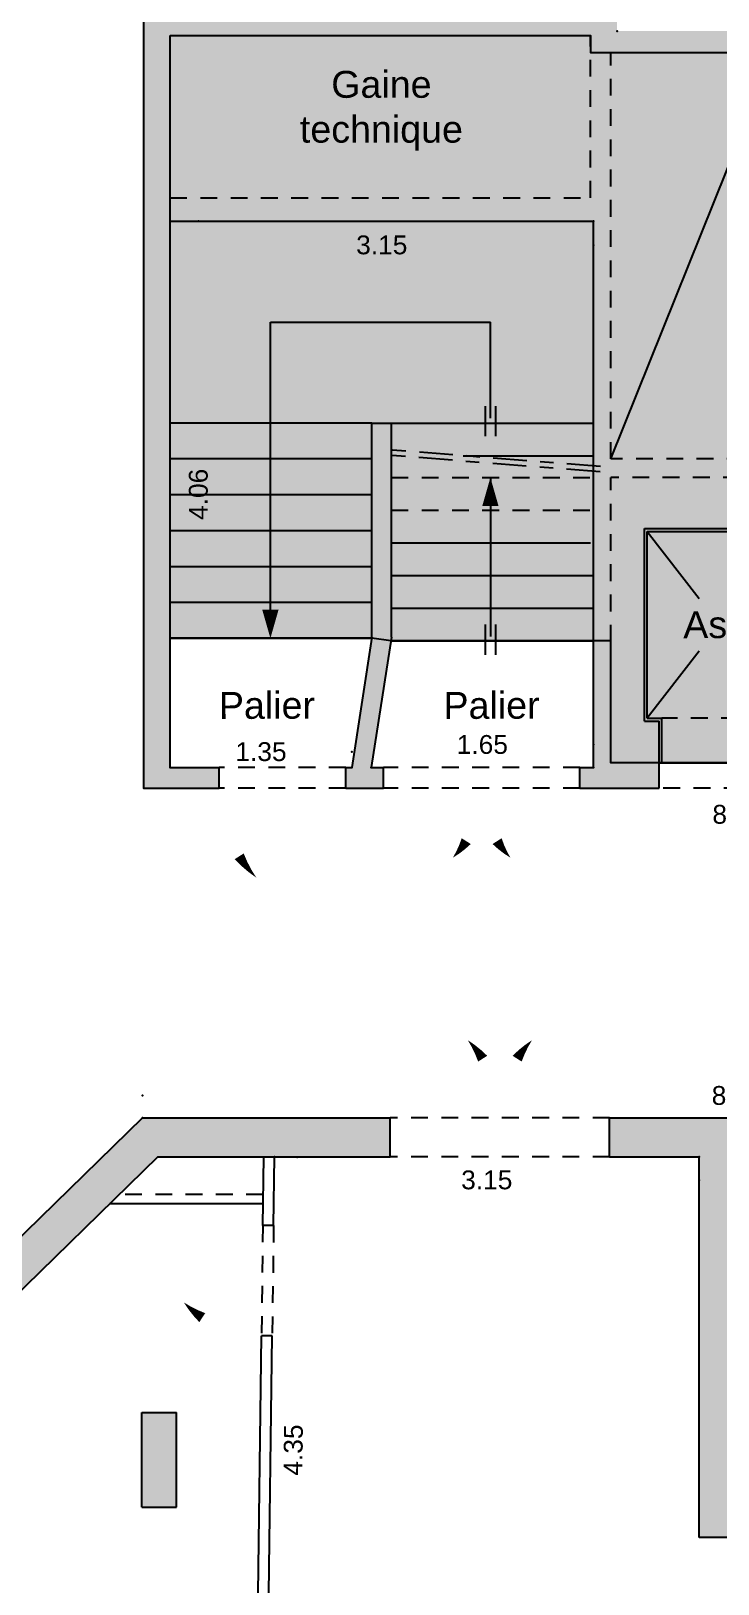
# Model space of a CAD drawing. Header units: metres. Extents: x 46.9 to 94.2, y 5.9 to 84.
# Drawn here: x 60.78 to 65.88, y 17.22 to 28.76 of the extents above; entities that cross this region are included whole.
import ezdxf
from ezdxf.enums import TextEntityAlignment as Align

# ---------------------------------------------------------------- set-up
doc = ezdxf.new("R2010")
doc.units = ezdxf.units.M
doc.header["$PDSIZE"] = 0.02
doc.linetypes.add('AXES', pattern=[2, 1.25, -0.25, 0.25, -0.25])
doc.linetypes.add('CACHE2', pattern=[0.1875, 0.125, -0.0625])
for name, color, linetype in [('GEX_BAT_cloison', 2, 'Continuous'), ('GEX_BAT_escalier_rampe', 6, 'Continuous'), ('GEX_BAT_gaine_tremie', 13, 'Continuous'), ('GEX_BAT_linteau_cloison', 3, 'CACHE2'), ('GEX_BAT_linteau_mur', 6, 'CACHE2'), ('GEX_BAT_mur', 1, 'Continuous'), ('GEX_EQU_ascenseur', 132, 'Continuous'), ('GEX_MEP_txt_cot_plani', 30, 'Continuous'), ('GEX_MEP_txt_designation', 7, 'Continuous')]:
    doc.layers.add(name, color=color, linetype=linetype)
for name, color, linetype, true_color in [('GEX_EDS_sdp_2-tremie', 7, 'Continuous', 0xffff7f), ('GEX_MEP_mur_pochage', 7, 'Continuous', 0x999999), ('GEX_MEP_ouvrant_porte', 9, 'Continuous', 0x808080)]:
    doc.layers.add(name, color=color, linetype=linetype, true_color=true_color)
doc.styles.add('Cota100', font='swissl.ttf', dxfattribs={"height": 0.14})
doc.styles.add('Designation', font='swissl.ttf', dxfattribs={"height": 0.2})
doc.styles.add('Désignation', font='swissl.ttf', dxfattribs={"height": 0.2})
doc.dimstyles.new('00SCP', dxfattribs={"dimtxt": 0.2, "dimasz": 0.1, "dimexe": 1.25, "dimexo": 0.625, "dimgap": 0.05, "dimtad": 0, "dimzin": 0, "dimdsep": 46, "dimtxsty": 'Cota100', "dimblk": 'NONE', "dimcen": 0, "dimse1": 1, "dimse2": 1, "dimsd1": 1, "dimsd2": 1, "dimclrd": 256, "dimclrt": 256, "dimaunit": 2, "dimazin": 0, "dimtfac": 1, "dimtofl": 0, "dimtmove": 0, "dimatfit": 3, "dimldrblk": 'NONE', "dimfxl": 1, "dimlwd": -1, "dimarcsym": 0})

# ---------------------------------------------------------------- blocks, each defined once
blk = doc.blocks.new('*D43')
at = {"color": 0, "transparency": 16777216}
for p in [(62.58839905934109, 20.39080732222282), (62.75631940925791, 20.38861168161501), (62.53147243564216, 16.03711731617841)]:
    blk.add_point(p, dxfattribs=at)
at = {"layer": 'GEX_MEP_txt_cot_plani', "transparency": 16777216, "insert": (62.72785609740845, 18.2117666785928), "char_height": 0.14, "attachment_point": 5, "rotation": 89.25087238310023, "style": 'Cota100'}
blk.add_mtext('4.35', dxfattribs=at)
blk = doc.blocks.new('_None')
blk = doc.blocks.new('*D44')
at = {"color": 0, "transparency": 16777216}
for p in [(62.58839905934109, 20.39080732222191), (65.74325777866943, 20.39080415100306), (65.74325760607294, 20.2190980953137)]:
    blk.add_point(p, dxfattribs=at)
at = {"layer": 'GEX_MEP_txt_cot_plani', "transparency": 16777216, "insert": (64.16582824640878, 20.21909968092312), "char_height": 0.14, "attachment_point": 5, "rotation": 359.99994240710214, "style": 'Cota100'}
blk.add_mtext('3.15', dxfattribs=at)
blk = doc.blocks.new('*D98')
at = {"color": 0, "transparency": 16777216}
for p in [(73.16559350990548, 28.88519518724752), (65.13386662863287, 28.75995930308181), (73.16559338401204, 28.75995122970471)]:
    blk.add_point(p, dxfattribs=at)
at = {"layer": 'GEX_MEP_txt_cot_plani', "transparency": 16777216, "insert": (69.14973013221588, 28.88519922393607), "char_height": 0.14, "attachment_point": 5, "rotation": 359.9999424071002, "style": 'Cota100'}
blk.add_mtext('8.03', dxfattribs=at)
blk = doc.blocks.new('*D119')
at = {"color": 0, "transparency": 16777216}
for p in [(61.60781418061832, 20.84659193460992), (61.60781401554412, 20.68236935403729), (70.44781401553608, 20.68236046819493)]:
    blk.add_point(p, dxfattribs=at)
at = {"layer": 'GEX_MEP_txt_cot_plani', "transparency": 16777216, "insert": (66.02781418061431, 20.84658749168873), "char_height": 0.14, "attachment_point": 5, "rotation": 359.99994240709674, "style": 'Cota100'}
blk.add_mtext('8.84', dxfattribs=at)
blk = doc.blocks.new('*D142')
at = {"color": 0, "transparency": 16777216}
for p in [(61.81282071380154, 27.34607486532968), (62.02274933621332, 27.34607465431253), (61.81281663274966, 23.28607486533291)]:
    blk.add_point(p, dxfattribs=at)
at = {"layer": 'GEX_MEP_txt_cot_plani', "transparency": 16777216, "insert": (62.02274729568739, 25.31607465431414), "char_height": 0.14, "attachment_point": 5, "rotation": 89.99994240713077, "style": 'Cota100'}
blk.add_mtext('4.06', dxfattribs=at)
blk = doc.blocks.new('*D143')
at = {"color": 0, "transparency": 16777216}
for p in [(61.81282071380065, 27.34607486532969), (64.95804432310797, 27.34607170379786), (64.95804414563105, 27.16951027103278)]:
    blk.add_point(p, dxfattribs=at)
at = {"layer": 'GEX_MEP_txt_cot_plani', "transparency": 16777216, "insert": (63.3854323409774, 27.16951185179869), "char_height": 0.14, "attachment_point": 5, "rotation": 359.9999424071377, "style": 'Cota100'}
blk.add_mtext('3.15', dxfattribs=at)
blk = doc.blocks.new('*D144')
at = {"color": 0, "transparency": 16777216}
for p in [(63.16281674975131, 23.40247300206192), (61.81281663275057, 23.28607486533201), (63.16281663274821, 23.28607350833136)]:
    blk.add_point(p, dxfattribs=at)
at = {"layer": 'GEX_MEP_txt_cot_plani', "transparency": 16777216, "insert": (62.4878167497525, 23.40247368056223), "char_height": 0.14, "attachment_point": 5, "rotation": 359.99994240710356, "style": 'Cota100'}
blk.add_mtext('1.35', dxfattribs=at)
blk = doc.blocks.new('*D145')
at = {"color": 0, "transparency": 16777216}
for p in [(64.95804041266989, 23.45580824519129), (63.30781663274774, 23.28607336257847), (64.95804024205334, 23.28607170379928)]:
    blk.add_point(p, dxfattribs=at)
at = {"layer": 'GEX_MEP_txt_cot_plani', "transparency": 16777216, "insert": (64.13292860801708, 23.45580907458088), "char_height": 0.14, "attachment_point": 5, "rotation": 359.99994240717086, "style": 'Cota100'}
blk.add_mtext('1.65', dxfattribs=at)
blk = doc.blocks.new('*D146')
at = {"color": 0, "transparency": 16777216}
for p in [(61.61781647694804, 23.13107506134383), (70.44781647694433, 23.1310661855532), (70.4478162815054, 22.93663552795441)]:
    blk.add_point(p, dxfattribs=at)
at = {"layer": 'GEX_MEP_txt_cot_plani', "transparency": 16777216, "insert": (66.03281628150727, 22.9366399658497), "char_height": 0.14, "attachment_point": 5, "rotation": 359.99994240709594, "style": 'Cota100'}
blk.add_mtext('8.83', dxfattribs=at)

msp = doc.modelspace()

# ---------------------------------------------------------------- hatches: boundary and pattern name
at = {"layer": 'GEX_EDS_sdp_2-tremie'}
h = msp.add_hatch(color=256, dxfattribs=at)
edge = h.paths.add_edge_path()
edge.add_line((61.81282210095469, 28.72607486532979), (64.93782210095196, 28.72607172412791))
edge.add_line((64.93782210095196, 28.72607172412791), (64.93782197418568, 28.59995950014309))
edge.add_line((64.93782197418568, 28.59995950014309), (66.3005932231863, 28.59995813030218))
edge.add_line((66.3005932231863, 28.59995813030218), (66.30059004791747, 25.44107035428715))
edge.add_line((66.30059004791747, 25.44107035428715), (70.7078187989191, 25.44106592420303))
edge.add_line((70.7078187989191, 25.44106592420303), (70.70782074786166, 27.37995370022236))
edge.add_line((70.70782074786166, 27.37995370022236), (71.845591996861, 27.37995255655005))
edge.add_line((71.845591996861, 27.37995255655005), (71.84559100155548, 26.38978390078955))
edge.add_arc((71.82657353126149, 26.20745257566693), 0.1833204197501029, -8.627596490240819, 84.04548229141233, ccw=False)
edge.add_line((72.00781954163722, 26.17995239348147), (73.00559079064078, 26.17995139053346))
edge.add_line((73.00559079064078, 26.17995139053346), (73.00558970001111, 25.09495139053524))
edge.add_line((73.00558970001111, 25.09495139053524), (70.70781845101192, 25.09495370022341))
edge.add_line((70.70781845101192, 25.09495370022341), (70.54781845101661, 25.094953861053))
edge.add_line((70.54781845101661, 25.094953861053), (70.5478166679286, 23.32106608503454))
edge.add_line((70.5478166679286, 23.32106608503454), (65.08781666792402, 23.32107157334667))
edge.add_line((65.08781666792402, 23.32107157334667), (65.08781757761881, 24.22607157334824))
edge.add_line((65.08781757761881, 24.22607157334824), (63.45341069488586, 24.22607321623127))
edge.add_line((63.45341069488586, 24.22607321623127), (63.31150844088825, 24.24607335886867))
edge.add_line((63.31150844088825, 24.24607335886867), (61.81281759772628, 24.24607486533114))
edge.add_line((61.81281759772628, 24.24607486533114), (61.81282071379792, 27.34607486532968))
edge.add_line((61.81282071379792, 27.34607486532968), (61.81282210095469, 28.72607486532979))
at = {"layer": 'GEX_MEP_mur_pochage'}
h = msp.add_hatch(color=256, dxfattribs=at)
h.paths.add_polyline_path([(73.3305925021532, 27.88264061882728), (73.44119507123105, 27.88264050765065), (73.44119597087138, 28.77764050765018), (73.33059340179352, 28.7776406188259), (73.33059345205493, 28.82764061882699), (73.1655934520495, 28.82764078468244), (73.16559338401021, 28.75995122970471), (72.3355933840121, 28.75995206400876), (72.33559322318342, 28.5999520640089), (73.16559322318608, 28.59995122970486), (73.16559215768757, 27.53995122970446), (72.98559215768728, 27.53995141063842), (72.98559199685678, 27.37995141063857), (73.16559199685798, 27.3799512297046), (73.16558953917865, 24.93495122970671), (70.7078182901787, 24.93495370022356), (70.70782074785893, 27.37995370022236), (72.05559199685831, 27.37995234546179), (72.05559215768699, 27.53995234546164), (71.45559215768299, 27.53995294857305), (71.45559338401017, 28.75995294857239), (71.19559338401177, 28.75995320992115), (71.19559322317946, 28.5999532099213), (71.28059322318222, 28.59995312448063), (71.28059217778991, 27.55995312448067), (70.48059217778791, 27.55995392862951), (70.48059018751883, 25.57995392862995), (68.51059018752312, 25.57995590884548), (68.5105932231836, 28.59995590884409), (70.27559322318302, 28.59995413469187), (70.2755933840117, 28.75995413469172), (68.24559338401286, 28.75995617521858), (68.24559322318419, 28.59995617521872), (68.34059322318444, 28.59995607972633), (68.34059018752578, 25.57995607972771), (66.46059018752567, 25.57995796947671), (66.46059322318524, 28.59995796947533), (67.31559322318208, 28.59995711004103), (67.31559338401166, 28.7599571100418), (65.13386662863013, 28.75995930308181), (65.1338682537662, 30.37671222518566), (65.16386825376503, 30.37671219503045), (65.16386836257243, 30.48495927292606), (57.77886836257494, 30.48496669622273), (57.77886842927273, 30.55131946976508), (56.73331759207667, 30.55132052073714), (56.73331728047015, 30.24132052073764), (56.75416347733881, 30.24132049978289), (56.7541634268382, 30.19107995022296), (61.61782357355787, 30.1910750613406), (61.61782351324746, 30.1310750613402), (61.78782351324753, 30.13107489045888), (61.78782359366141, 30.2110748904588), (64.80782359365821, 30.21107185479741), (64.80782227686632, 28.90107185479883), (61.78782227686679, 28.90107489045931), (61.78782257842431, 29.20107489045859), (61.61782257842242, 29.20107506134082), (61.61781647694625, 23.13107506134384), (62.17781647694665, 23.13107449844028), (62.17781663274855, 23.28607449843912), (61.81281663274785, 23.28607486533292), (61.81282071379792, 27.34607486533059), (64.95804432310615, 27.34607170379877), (64.95804024205245, 23.28607170379837), (64.85781663274702, 23.28607180454219), (64.85781647694512, 23.13107180454244), (65.44781647694253, 23.13107121148278), (65.44781666792733, 23.32107121148147), (65.08781666792311, 23.32107157334849), (65.08781879891649, 25.44107157334747), (70.54781879892107, 25.44106608503353), (70.54781666792405, 23.32106608503454), (70.17781666792598, 23.3210664569533), (70.17781647693937, 23.1310664569537), (70.47781647694228, 23.131066155398), (70.47781401553857, 20.68236043803972), (69.17781401553839, 20.68236174478079), (69.17781383460624, 20.50236174478141), (69.51281383460264, 20.50236140804373), (69.51281115075835, 17.83236140804547), (66.02281115075857, 17.83236491614389), (66.02281383460559, 20.50236491614214), (68.24781383460413, 20.50236267960372), (68.247814015539, 20.68236267960401), (65.07839935241009, 20.68236586545481), (65.07839905933815, 20.39080481930978), (65.74325777866761, 20.39080415100307), (65.7432549358482, 17.56264824550544), (73.3305821286358, 17.56264061883212), (73.33058247039935, 17.90264061883227), (73.16558247039939, 17.90264078468863), (73.16558239975257, 17.83235773633078), (69.6905823997522, 17.8323612293525), (69.69058508360104, 20.50236122935075), (73.16558508359867, 20.50235773632903), (73.16558340522079, 18.83264078468801), (73.33058340522075, 18.83264061883165), (73.33058556637206, 20.98264061883128), (73.16558556637119, 20.98264078468674), (73.16558526452991, 20.68235773633023), (70.70781401553086, 20.68236020684708), (70.7078180415865, 24.68764325520897), (73.16558929058465, 24.68764078468394), (73.16558788835027, 23.29264078468532), (73.33058788835115, 23.29264061882986)])
h.paths.add_polyline_path([(66.300590187524, 25.5799581303072), (65.08781893852301, 25.57995934936662), (65.08782197418168, 28.59995934936524), (66.30059322318539, 28.59995813030491)], flags=16)
h.paths.add_polyline_path([(64.93782088970329, 27.52107172412707), (61.8128208897042, 27.52107486532987), (61.81282210095378, 28.72607486532979), (64.93782210094923, 28.72607172412427)], flags=16)
for points in [[(63.45781920601985, 25.84607321180101), (63.31281920602214, 25.846073357553), (63.31281760622187, 24.25452573119765), (63.16281663274822, 23.28607350833136), (63.11781663275087, 23.28607355356507), (63.11781647694806, 23.13107355356533), (63.39781647694781, 23.1310732721131), (63.39781663275153, 23.28607327211284), (63.30781663274578, 23.28607336257846), (63.45781760621867, 24.25452558543657)], [(59.21009235759175, 17.93887573048323), (61.72099140382761, 20.39080819412811), (63.44839905933986, 20.39080645776266), (63.44839935241362, 20.68236750390679), (61.60781401554414, 20.68236935403729), (59.10781156158373, 18.24107758436276), (56.7541514148661, 18.2410799502286), (56.75415111109851, 17.93887819916017)], [(61.86110533529427, 18.49120401475921), (61.60110533529587, 18.49120427610706), (61.60110462800549, 17.78756371005693), (61.86110462800571, 17.78756344870817)]]:
    msp.add_hatch(color=256, dxfattribs=at).paths.add_polyline_path(points)

# ---------------------------------------------------------------- linework, layer by layer
at = {"layer": 'GEX_BAT_cloison'}
for p, q in [((62.50172896422555, 19.88120826130489), (62.50839222195009, 20.39080740264399)), ((62.58172212636691, 19.88016231163147), (62.5883990593411, 20.39080732222283)), ((62.58172212636691, 19.88016231163147), (62.50172896422646, 19.88120826130489)), ((62.45191128966781, 16.0712034208882), (62.49100795590493, 19.06127650095095)), ((62.5710011180463, 19.06023055127753), (62.49100795590493, 19.06127650095095)), ((62.53147243564035, 16.03711731617932), (62.5710011180463, 19.06023055127753))]:
    msp.add_line(p, q, dxfattribs=at)
at = {"layer": 'GEX_BAT_escalier_rampe'}
for p, q in [((62.5578176523295, 24.30036101745827), (62.55781995946109, 26.59607411646812)), ((62.55781995946109, 26.59607411646812), (64.19281995990696, 26.59607247298845)), ((64.1928192419391, 25.88180974525585), (64.19281995990696, 26.59607247298845)), ((64.15398829262722, 25.97261922447069), (64.15398806615849, 25.74733817457673)), ((64.23165037383023, 25.9726191464033), (64.2316501473615, 25.7473380965057)), ((63.31281920602214, 25.846073357553), (61.81281920602305, 25.8460748653315)), ((63.45781920601894, 25.84607321180101), (64.95804281532946, 25.84607170379877)), ((63.31281893763753, 25.57907335755317), (61.81281893763753, 25.57907486533168)), ((63.99036786365468, 25.60307267649114), (64.95804257106829, 25.60307170379929)), ((64.19281879891878, 25.44107247298871), (64.19281761010188, 24.25814396182614)), ((63.31281866925474, 25.31207335755334), (61.81281866925292, 25.31207486533185)), ((63.31281840086831, 25.04507335755352), (61.8128184008674, 25.04507486533203)), ((63.45781831039949, 24.95507321180048), (64.93781831039814, 24.95507172412545)), ((63.31281813248461, 24.77807335755278), (61.81281813248279, 24.7780748653322)), ((63.45781806613832, 24.712073211801), (64.95804167544793, 24.71207170379694)), ((63.31281786409909, 24.51107335755296), (61.81281786409818, 24.51107486533238)), ((63.45781782187896, 24.46907321180151), (64.95804143118858, 24.46907170379745)), ((61.81281759772628, 24.24607486533114), (63.31150844088825, 24.24607335886867)), ((64.15398666079, 24.34895344104189), (64.15398643432127, 24.12367239114701)), ((64.2316487419921, 24.34895336297359), (64.23164851552337, 24.1236723130769)), ((63.45341069488495, 24.22607321623127), (64.95804118692922, 24.22607170379797))]:
    msp.add_line(p, q, dxfattribs=at)
at = {"layer": 'GEX_BAT_escalier_rampe', "linetype": 'AXES', "ltscale": 0.2}
for p, q in [((65.01071107143616, 25.52255350221913), (63.37951893637091, 25.65127709521494)), ((65.00756430174351, 25.4826774713174), (63.37637216667918, 25.61140106431321))]:
    msp.add_line(p, q, dxfattribs=at)
at = {"layer": 'GEX_BAT_escalier_rampe', "linetype": 'CACHE2'}
for p, q in [((63.45781879891911, 25.44107321180036), (64.95804240822872, 25.4410717037963)), ((63.45781855465884, 25.19807321179997), (64.95804216396846, 25.19807170379681))]:
    msp.add_line(p, q, dxfattribs=at)
at = {"layer": 'GEX_BAT_escalier_rampe'}
for points in [[(64.19281858527575, 25.22867966411559, 0.1211528466772961, 0, 0), (64.19281879891878, 25.44107247298871, 0, 0, 0)], [(62.55781781136648, 24.45846692534087, 0.1211528466772961, 0, 0), (62.55781759772344, 24.24607411646866, 0, 0, 0)]]:
    msp.add_lwpolyline(points, format="xyseb", dxfattribs=at)
at = {"layer": 'GEX_BAT_gaine_tremie'}
for p, q in [((65.08781893852483, 25.57995934936662), (66.3005932231872, 28.599958130304)), ((62.50298009791823, 20.04120336955657), (61.36298009791881, 20.04120451546805))]:
    msp.add_line(p, q, dxfattribs=at)
at = {"layer": 'GEX_BAT_gaine_tremie', "linetype": 'CACHE2'}
msp.add_line((62.50298016828128, 20.11120336955628), (61.43466345580873, 20.11120444341304), dxfattribs=at)
at = {"layer": 'GEX_BAT_linteau_cloison'}
for p, q in [((62.50172896422555, 19.88120826130489), (62.49100795590493, 19.06127650095095)), ((62.581722126366, 19.88016231163147), (62.5710011180463, 19.06023055127753))]:
    msp.add_line(p, q, dxfattribs=at)
at = {"layer": 'GEX_BAT_linteau_mur'}
for p, q in [((63.11781663274996, 23.28607355356507), (62.17781663274764, 23.28607449843912)), ((64.85781663274702, 23.28607180454037), (63.39781663275153, 23.28607327211193)), ((63.11781647694806, 23.13107355356533), (62.17781647694483, 23.13107449844028)), ((64.85781647694421, 23.13107180454153), (63.39781647694781, 23.1310732721131)), ((66.2778164769461, 23.13107037717782), (65.44781647694435, 23.13107121148187)), ((65.07839935240918, 20.68236586545481), (63.44839935241362, 20.68236750390679)), ((65.07839905933724, 20.39080481930978), (63.44839905933986, 20.39080645776266))]:
    msp.add_line(p, q, dxfattribs=at)
at = {"layer": 'GEX_BAT_mur'}
for p, q in [((61.61781647694806, 23.13107506134384), (61.61782257842424, 29.20107506134082)), ((61.81281663274876, 23.28607486533201), (61.81282071379883, 27.34607486532968)), ((61.81282071379701, 27.34607486532968), (64.95804432310797, 27.34607170379786)), ((64.95804024205427, 23.28607170379837), (64.95804432310797, 27.34607170379786)), ((63.31281760622187, 24.25452573119765), (63.31281920602214, 25.846073357553)), ((63.31281920602214, 25.846073357553), (63.45781920601985, 25.84607321180101)), ((63.45781760621867, 24.25452558543657), (63.45781920601985, 25.84607321180101)), ((63.31281760622187, 24.25452573119765), (63.16281663274822, 23.28607350833136)), ((63.45781760621867, 24.25452558543657), (63.30781663274593, 23.28607336257937)), ((65.44781647694435, 23.13107121148278), (65.44781666792915, 23.32107121148147)), ((61.81281663274876, 23.28607486533201), (62.17781663275036, 23.28607449843912)), ((62.17781647694756, 23.13107449844028), (62.17781663275036, 23.28607449843912)), ((63.11781647694806, 23.13107355356533), (63.11781663275087, 23.28607355356507)), ((63.11781663275087, 23.28607355356507), (63.16281663274822, 23.28607350833136)), ((63.30781663274774, 23.28607336257846), (63.39781663275244, 23.28607327211284)), ((63.39781647694781, 23.1310732721131), (63.39781663275153, 23.28607327211284)), ((64.85781647694694, 23.13107180454153), (64.85781663274884, 23.28607180454128)), ((64.85781663274884, 23.28607180454128), (64.95804024205427, 23.28607170379837)), ((61.61781647694806, 23.13107506134384), (62.17781647694756, 23.13107449844028)), ((63.11781647694806, 23.13107355356533), (63.3978164769469, 23.1310732721131)), ((64.85781647694694, 23.13107180454153), (65.44781647694526, 23.13107121148187)), ((61.60781401554414, 20.68236935403729), (59.10781156158373, 18.24107758436276)), ((61.60781401554414, 20.68236935403729), (63.44839935241453, 20.68236750390679)), ((63.44839905933986, 20.39080645776266), (63.44839935241362, 20.6823675039077)), ((65.07839905933997, 20.39080481930978), (65.0783993524119, 20.68236586545481)), ((65.078399352411, 20.68236586545481), (68.247814015539, 20.68236267960401)), ((61.72099140382761, 20.39080819412811), (59.21009235759175, 17.93887573048323)), ((61.72099140382761, 20.39080819412811), (63.44839905934077, 20.39080645776266)), ((65.07839905934088, 20.39080481930978), (65.74325777866943, 20.39080415100307)), ((65.74325493585002, 17.56264824550544), (65.74325777866943, 20.39080415100307)), ((61.60110462800549, 17.78756371005693), (61.60110533529587, 18.49120427610706)), ((61.60110533529587, 18.49120427610706), (61.86110533529427, 18.49120401475921)), ((61.86110462800571, 17.78756344870817), (61.86110533529427, 18.49120401475921)), ((61.60110462800549, 17.78756371005693), (61.86110462800571, 17.78756344870817)), ((73.33058212863762, 17.56264061883212), (65.74325493585002, 17.56264824550544))]:
    msp.add_line(p, q, dxfattribs=at)
at = {"layer": 'GEX_BAT_mur', "linetype": 'CACHE2'}
for p, q in [((61.81282088970693, 27.52107486532987), (61.81282210095469, 28.72607486532979)), ((61.81282210095469, 28.72607486532979), (64.93782210095105, 28.72607172412427)), ((64.9378208897042, 27.52107172412707), (64.93782210095105, 28.72607172412427)), ((65.08781893852483, 25.57995934936571), (65.0878219741835, 28.59995934936433)), ((65.0878219741835, 28.59995934936433), (66.3005932231863, 28.599958130304)), ((61.81282088970511, 27.52107486532987), (64.9378208897042, 27.52107172412707)), ((66.30059018752581, 25.5799581303063), (65.08781893852483, 25.57995934936571)), ((65.08781666792493, 23.32107157334849), (65.0878187989183, 25.44107157334656)), ((70.54781879892198, 25.44106608503353), (65.0878187989183, 25.44107157334656)), ((65.44781666792915, 23.32107121148147), (65.08781666792493, 23.32107157334849))]:
    msp.add_line(p, q, dxfattribs=at)
at = {"layer": 'GEX_EDS_sdp_2-tremie', "flags": 128}
msp.add_lwpolyline([(61.81282210095469, 28.72607486532979), (64.93782210095196, 28.72607172412791), (64.93782197418568, 28.59995950014309), (66.3005932231863, 28.59995813030218), (66.30059004791747, 25.44107035428715), (70.7078187989191, 25.44106592420303), (70.70782074786166, 27.37995370022236), (71.845591996861, 27.37995255655005), (71.84559100155548, 26.38978390078955, -0.4279451727842913), (72.00781954163722, 26.17995239348147), (73.00559079064078, 26.17995139053346), (73.00558970001111, 25.09495139053524), (70.70781845101192, 25.09495370022341), (70.54781845101661, 25.094953861053), (70.5478166679286, 23.32106608503454), (65.08781666792402, 23.32107157334667), (65.08781757761881, 24.22607157334824), (63.45341069488586, 24.22607321623127), (63.31150844088825, 24.24607335886867), (61.81281759772628, 24.24607486533114), (61.81282071379792, 27.34607486532968)], format="xyb", close=True, dxfattribs=at)
at = {"layer": 'GEX_EQU_ascenseur'}
for p, q in [((65.337816979536, 23.63107132205187), (65.33781841695236, 25.06107132205943)), ((65.33781841695236, 25.06107132205943), (66.45781841695134, 25.06107019624233)), ((65.357816999639, 23.65107130194792), (65.35781839684842, 25.04107130195553)), ((65.35781839684842, 25.04107130195553), (66.43781839684743, 25.04107021634627)), ((65.3578183968475, 25.04107130195553), (65.74485801796709, 24.54293594128103)), ((65.74485762219501, 24.14920588452514), (65.357816999639, 23.65107130194792)), ((65.337816979536, 23.63107132205187), (65.44781697953658, 23.63107121148278)), ((65.357816999639, 23.65107130194792), (65.4678169996414, 23.65107119137792)), ((65.44781666792915, 23.32107121148238), (65.44781697953658, 23.63107121148278)), ((65.46781666792958, 23.32107119137891), (65.46781699964049, 23.65107119137792)), ((65.44781666792915, 23.32107121148238), (65.46781666793049, 23.32107119137891)), ((65.46781666793049, 23.32107119137891), (66.25781666792682, 23.3210703972818))]:
    msp.add_line(p, q, dxfattribs=at)
at = {"layer": 'GEX_EQU_ascenseur', "linetype": 'CACHE2'}
msp.add_line((66.25781699963864, 23.65107039728173), (65.46781699964049, 23.65107119137792), dxfattribs=at)
at = {"layer": 'GEX_MEP_ouvrant_porte', "flags": 128}
for points in [[(62.17781647694483, 23.13107449844028, 0, 0, 0.1430387188215916), (62.32556785263569, 22.6251663315561, 0.07999999999999999, 0, 0.05432790184918436), (62.45313543450447, 22.46639384737409, 0, 0, 0), (63.11781647694806, 23.13107355356533, 0, 0, 0)], [(64.12781647694737, 23.13107253832732, 0, 0, -0.1430387188217374), (64.01307259747864, 22.73818663940256, 0.07999999999999997, 0, -0.05432790184946106), (63.91400390836043, 22.61488480297703, 0, 0, 0), (63.39781647694963, 23.13107327209491, 0, 0, 0)], [(64.12781647694737, 23.13107253832732, 0, 0, 0.1430387188217374), (64.24255956657908, 22.73818640872832, 0.07999999999999999, 0, 0.05432790184946106), (64.34162800781723, 22.61488437314074, 0, 0, 0), (64.85781647694421, 23.13107180454153, 0, 0, 0)], [(63.44839935241362, 20.68236750391225, 0, 0, 0), (64.02469195836238, 21.25865895129391, 0, 0.07999999999999999, -0.05432790184920293), (64.13529576604469, 21.1209998293707, 0, 0, -0.1430387188213674), (64.2633993524123, 20.68236668468126, 0, 0, -0.1430387188213674)], [(65.07839935240918, 20.68236586545481, 0, 0, 0), (64.50210790502479, 21.25865847140085, 0, 0.07999999999999999, 0.05432790184920293), (64.39150382059597, 21.12099957183273, 0, 0, 0.1430387188213674), (64.2633993524123, 20.68236668468126, 0, 0, 0.1430387188213674)], [(62.50172896422555, 19.88120826130489, 0, 0, 0), (61.91436875868567, 19.30900985113112, 0, 0.07999999999999999, 0.05432790184887035), (62.05140582516833, 19.19592576328978, 0, 0, 0.1430387188207581), (62.49100795590493, 19.06127650095004, 0, 0, 0.1430387188207581)]]:
    msp.add_lwpolyline(points, format="xyseb", dxfattribs=at)

# ---------------------------------------------------------------- texts
at = {"layer": 'GEX_MEP_txt_designation', "style": 'Designation', "oblique": 1.175155160372758e-08}
for s, p in [('Asc.', (65.89781769824276, 24.34607075914755)), ('Palier', (62.53203676978592, 23.75163263178001)), ('Palier', (64.2012750649983, 23.75163095388507))]:
    msp.add_text(s, height=0.2, rotation=0.1441217313560436, dxfattribs=at).set_placement(p, align=Align.MIDDLE)
at = {"layer": 'GEX_MEP_txt_designation', "insert": (63.38278755664851, 28.16694630120855), "char_height": 0.2, "width": 2.024380952380952, "attachment_point": 5, "rotation": 359.999942407097, "style": 'Désignation'}
msp.add_mtext('Gaine\\Ptechnique', dxfattribs=at)

# ---------------------------------------------------------------- dimensions: what is measured, and where the dimension line sits
at = {"layer": 'GEX_MEP_txt_cot_plani'}
for p1, p2, distance, picture, middle in [((65.13386662863286, 28.75995930308181), (73.16559338401203, 28.75995122970471), 0.12524395754287032, '*D98', (69.14973013221588, 28.88519922393608)), ((70.4478140155361, 20.68236046819493), (61.60781401554414, 20.68236935403729), -0.16422258057270991, '*D119', (66.02781418061431, 20.84658749168874)), ((62.53147243564217, 16.03711731617841), (62.5883990593411, 20.39080732222283), -0.16793470384010406, '*D43', (62.72785609740844, 18.2117666785928)), ((62.5883990593411, 20.39080732222192), (65.74325777866943, 20.39080415100307), -0.17170605568945665, '*D44', (64.16582824640876, 20.21909968092313))]:
    dim = msp.add_aligned_dim(p1=p1, p2=p2, distance=distance, dimstyle='00SCP', override={"dimtxt": 0.14}, dxfattribs=at)
    dim.commit()
    dim.dimension.update_dxf_attribs({"geometry": picture, "text_midpoint": middle})
for p1, p2, distance, picture, middle in [((61.81281663274967, 23.28607486533292), (61.81282071380156, 27.34607486532968), -0.20992862241187232, '*D142', (62.02274729568737, 25.31607465431415)), ((61.81282071380065, 27.34607486532968), (64.95804432310797, 27.34607170379786), -0.1765614327651694, '*D143', (63.38543234097738, 27.1695118517987)), ((61.81281663275058, 23.28607486533201), (63.16281663274822, 23.28607350833136), 0.1163994937306205, '*D144', (62.48781674975249, 23.40247368056223)), ((63.30781663274774, 23.28607336257846), (64.95804024205336, 23.28607170379928), 0.16973654139209465, '*D145', (64.13292860801707, 23.45580907458088)), ((61.61781647694806, 23.13107506134384), (70.44781647694435, 23.13106618555321), -0.19443065759889552, '*D146', (66.03281628150725, 22.93663996584971))]:
    dim = msp.add_aligned_dim(p1=p1, p2=p2, distance=distance, dimstyle='00SCP', dxfattribs=at)
    dim.commit()
    dim.dimension.update_dxf_attribs({"geometry": picture, "text_midpoint": middle})

doc.saveas('drawing.dxf')
